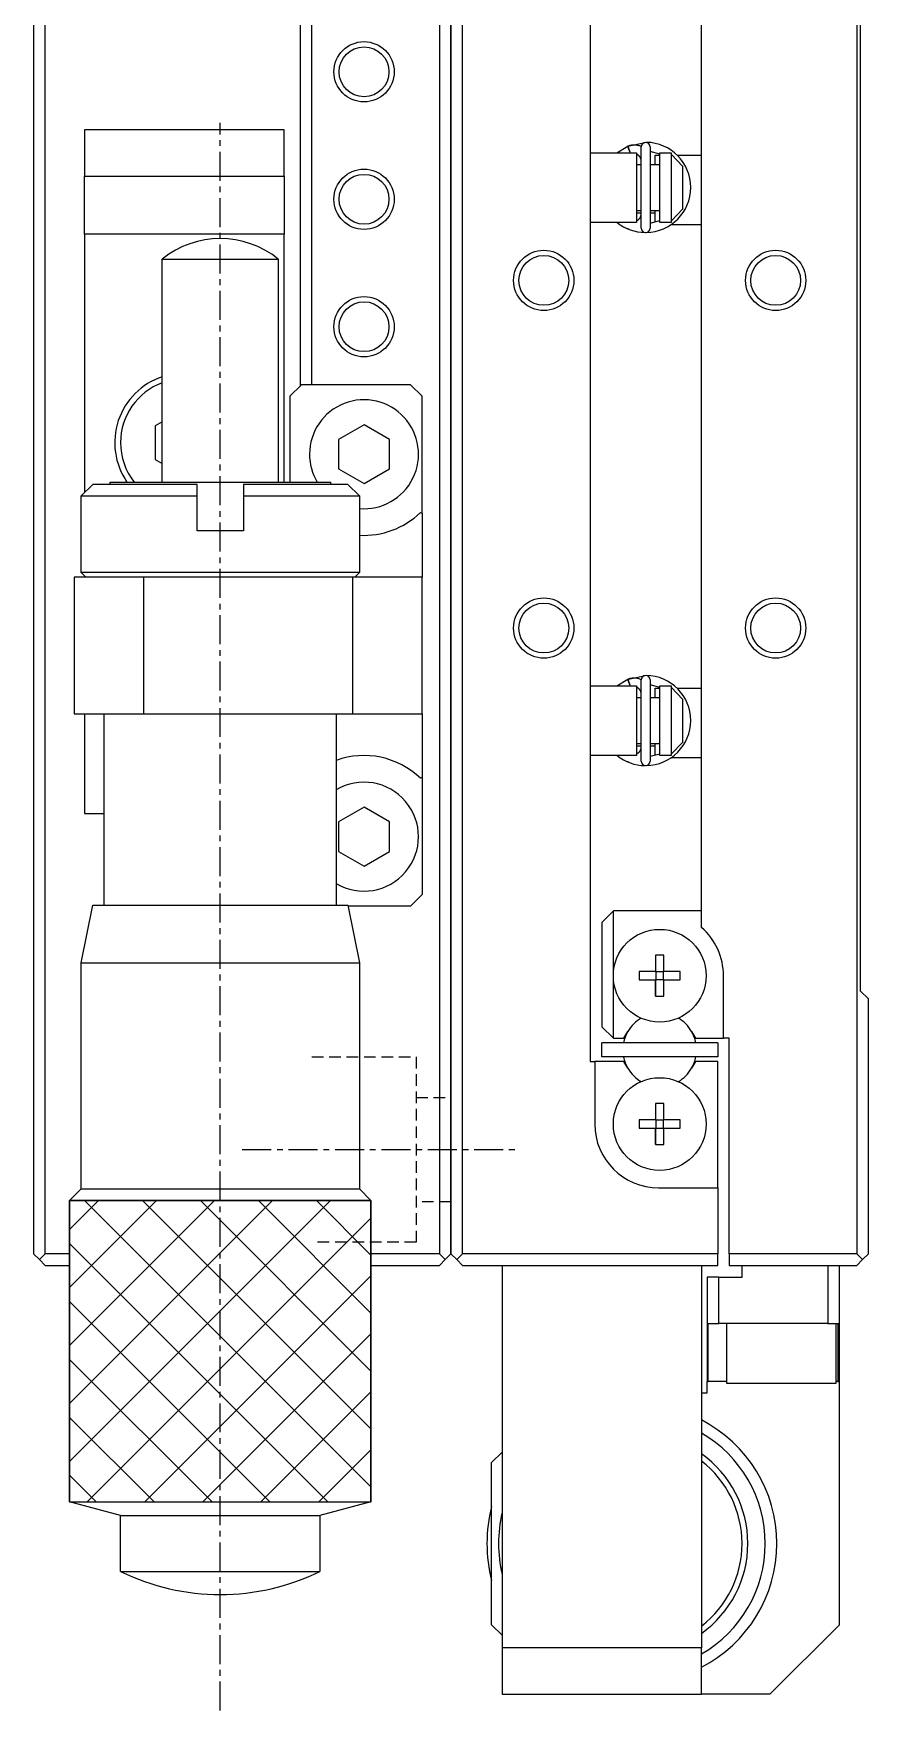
# Model space of a CAD drawing. Extents: x 10 to 479, y 10 to 256.
# Drawn here: x 442.8 to 478.8, y 91.8 to 164.2 of the extents above; entities that cross this region are included whole.
import ezdxf

# ---------------------------------------------------------------- set-up
doc = ezdxf.new("R2010")
doc.units = 0
doc.linetypes.add('CENTER', pattern=[2, 1.25, -0.25, 0.25, -0.25])
doc.linetypes.add('DASHED', pattern=[0.75, 0.5, -0.25])
doc.layers.get('0').update_dxf_attribs({"linetype": 'CONTINUOUS'})
doc.layers.add('CENTER', color=1, linetype='CENTER')

msp = doc.modelspace()

# ---------------------------------------------------------------- linework, layer by layer
at = {"color": 7, "linetype": 'CONTINUOUS'}
for p, q in [((442.761, 180.5), (442.761, 111.5)), ((443.261, 111.5), (443.261, 180.5)), ((454.261, 180.5), (454.261, 148.95)), ((454.761, 149), (454.761, 180.5)), ((460.261, 180.5), (460.261, 111.5)), ((460.761, 180.5), (460.761, 111.5)), ((460.761, 111.5), (460.761, 180.5)), ((461.261, 111.5), (461.261, 180.5)), ((478.261, 180.5), (478.261, 111.5)), ((466.761, 172.2), (466.761, 119.8)), ((478.411, 169.15), (478.411, 122.85)), ((471.561, 158.475), (471.561, 166.421)), ((453.561, 160), (444.961, 160)), ((444.961, 160), (444.961, 158)), ((453.561, 158), (453.561, 160)), ((467.907, 159), (468.39, 159.297)), ((468.36, 159.284), (468.38, 159.293)), ((468.38, 159.293), (469.128, 159.454)), ((468.381, 159.293), (468.485, 159)), ((468.387, 159.296), (468.386, 159.293)), ((468.386, 159.293), (468.386, 159.289)), ((468.386, 159.289), (468.386, 159.283)), ((468.386, 159.283), (468.387, 159.277)), ((468.389, 159.298), (468.387, 159.296)), ((468.387, 159.277), (468.388, 159.269)), ((468.388, 159.269), (468.39, 159.261)), ((468.389, 159.298), (468.419, 159.31)), ((468.391, 159.298), (468.389, 159.298)), ((468.39, 159.261), (468.392, 159.251)), ((468.392, 159.251), (468.395, 159.241)), ((468.395, 159.241), (468.398, 159.23)), ((468.398, 159.23), (468.402, 159.218)), ((468.402, 159.218), (468.406, 159.205)), ((468.406, 159.205), (468.41, 159.192)), ((468.41, 159.192), (468.415, 159.179)), ((468.415, 159.179), (468.42, 159.165)), ((468.419, 159.31), (468.452, 159.321)), ((468.452, 159.321), (468.485, 159.331)), ((468.485, 159.331), (468.518, 159.339)), ((468.518, 159.339), (468.552, 159.345)), ((468.552, 159.345), (468.586, 159.349)), ((468.586, 159.349), (468.62, 159.352)), ((468.62, 159.352), (468.654, 159.353)), ((468.654, 159.353), (468.689, 159.353)), ((468.689, 159.353), (468.723, 159.35)), ((468.723, 159.35), (468.757, 159.346)), ((468.757, 159.346), (468.791, 159.341)), ((468.791, 159.341), (468.824, 159.333)), ((468.824, 159.333), (468.857, 159.324)), ((468.857, 159.324), (468.89, 159.313)), ((468.89, 159.313), (468.922, 159.301)), ((468.922, 159.301), (468.953, 159.287)), ((468.953, 159.287), (468.961, 159.283)), ((468.96, 155.76), (468.96, 159.26)), ((469.35, 159.26), (469.35, 155.76)), ((466.761, 159), (468.761, 159)), ((468.42, 159.165), (468.426, 159.15)), ((468.426, 159.15), (468.432, 159.136)), ((468.432, 159.136), (468.438, 159.121)), ((468.438, 159.121), (468.444, 159.106)), ((468.444, 159.106), (468.45, 159.092)), ((468.45, 159.092), (468.457, 159.077)), ((468.457, 159.077), (468.463, 159.063)), ((468.463, 159.063), (468.47, 159.05)), ((468.47, 159.05), (468.476, 159.036)), ((468.476, 159.036), (468.483, 159.024)), ((468.483, 159.024), (468.489, 159.011)), ((468.489, 159.011), (468.495, 159)), ((468.761, 159), (468.761, 156)), ((468.772, 158.941), (468.761, 158.945)), ((468.761, 158.5), (468.96, 158.5)), ((468.786, 158.935), (468.772, 158.941)), ((468.799, 158.928), (468.786, 158.935)), ((468.812, 158.921), (468.799, 158.928)), ((468.825, 158.913), (468.812, 158.921)), ((468.837, 158.904), (468.825, 158.913)), ((468.849, 158.895), (468.837, 158.904)), ((468.86, 158.885), (468.849, 158.895)), ((468.871, 158.874), (468.86, 158.885)), ((468.881, 158.863), (468.871, 158.874)), ((468.891, 158.852), (468.881, 158.863)), ((468.9, 158.84), (468.891, 158.852)), ((468.909, 158.828), (468.9, 158.84)), ((468.917, 158.815), (468.909, 158.828)), ((468.924, 158.802), (468.917, 158.815)), ((468.931, 158.788), (468.924, 158.802)), ((468.937, 158.775), (468.931, 158.788)), ((468.942, 158.761), (468.937, 158.775)), ((468.947, 158.746), (468.942, 158.761)), ((468.951, 158.732), (468.947, 158.746)), ((468.954, 158.717), (468.951, 158.732)), ((468.956, 158.702), (468.954, 158.717)), ((468.958, 158.687), (468.956, 158.702)), ((468.959, 158.672), (468.958, 158.687)), ((468.96, 158.658), (468.959, 158.672)), ((469.761, 158.942), (469.35, 159.054)), ((469.35, 158.5), (469.761, 158.5)), ((469.561, 158.5), (469.561, 158.9)), ((469.561, 158.9), (469.761, 158.9)), ((469.761, 156), (469.761, 159)), ((469.761, 159), (470.261, 159)), ((470.261, 159), (470.261, 158.946)), ((470.261, 158.946), (470.261, 156.054)), ((470.761, 158.417), (470.261, 158.946)), ((470.512, 158.9), (471.561, 158.9)), ((471.561, 156.325), (471.561, 158.475)), ((444.961, 158), (453.561, 158)), ((444.961, 155.5), (444.961, 158)), ((453.561, 158), (453.561, 155.5)), ((470.761, 156.583), (470.761, 158.417)), ((468.96, 156.5), (468.761, 156.5)), ((468.96, 156.4), (468.761, 156.4)), ((468.944, 156.266), (468.949, 156.28)), ((468.949, 156.28), (468.952, 156.295)), ((468.952, 156.295), (468.955, 156.31)), ((468.955, 156.31), (468.957, 156.325)), ((468.957, 156.325), (468.959, 156.34)), ((468.959, 156.34), (468.96, 156.355)), ((468.96, 156.355), (468.96, 156.362)), ((469.761, 156.5), (469.35, 156.5)), ((469.561, 156.4), (469.35, 156.4)), ((469.561, 156.008), (469.561, 156.5)), ((470.261, 156.054), (470.761, 156.583)), ((471.561, 135.475), (471.561, 156.325)), ((468.761, 156), (466.761, 156)), ((468.39, 155.723), (468.372, 155.731)), ((468.389, 155.722), (468.391, 155.722)), ((468.426, 155.707), (468.389, 155.722)), ((468.393, 155.722), (468.391, 155.722)), ((468.391, 155.722), (468.391, 155.722)), ((468.429, 155.706), (468.426, 155.707)), ((468.431, 155.706), (468.429, 155.706)), ((468.435, 155.704), (468.431, 155.706)), ((468.436, 155.704), (468.435, 155.704)), ((468.438, 155.703), (468.436, 155.704)), ((468.439, 155.703), (468.438, 155.703)), ((468.442, 155.702), (468.439, 155.703)), ((468.444, 155.701), (468.442, 155.702)), ((468.445, 155.701), (468.444, 155.701)), ((468.446, 155.7), (468.445, 155.701)), ((468.448, 155.7), (468.446, 155.7)), ((468.761, 156.075), (468.764, 156.076)), ((468.764, 156.076), (468.778, 156.081)), ((468.778, 156.081), (468.792, 156.088)), ((468.792, 156.088), (468.805, 156.095)), ((468.805, 156.095), (468.818, 156.103)), ((468.818, 156.103), (468.83, 156.111)), ((468.83, 156.111), (468.842, 156.12)), ((468.842, 156.12), (468.854, 156.129)), ((468.854, 156.129), (468.865, 156.14)), ((468.865, 156.14), (468.876, 156.15)), ((468.876, 156.15), (468.886, 156.162)), ((468.886, 156.162), (468.895, 156.173)), ((468.895, 156.173), (468.904, 156.185)), ((468.904, 156.185), (468.913, 156.198)), ((468.913, 156.198), (468.92, 156.211)), ((468.92, 156.211), (468.927, 156.224)), ((468.927, 156.224), (468.934, 156.238)), ((468.934, 156.238), (468.939, 156.252)), ((468.939, 156.252), (468.944, 156.266)), ((469.35, 155.967), (469.761, 156.077)), ((470.261, 156), (469.761, 156)), ((471.561, 155.9), (470.243, 155.9)), ((470.261, 156.054), (470.261, 156)), ((453.561, 155.5), (444.961, 155.5)), ((444.961, 155.5), (444.961, 144.35)), ((453.561, 144.8), (453.561, 155.5)), ((448.311, 154.422), (453.311, 154.422)), ((448.311, 144.8), (448.311, 154.422)), ((453.311, 154.422), (453.311, 144.8)), ((453.811, 148.5), (454.311, 149)), ((453.811, 148.5), (453.811, 144.8)), ((459.011, 149), (454.311, 149)), ((459.011, 149), (459.511, 148.5)), ((459.511, 143.452), (459.511, 148.5)), ((448.311, 147.395), (448.011, 147.222)), ((448.011, 147.222), (448.011, 145.778)), ((457.011, 147.27), (455.911, 146.635)), ((458.111, 146.635), (457.011, 147.27)), ((455.911, 146.635), (455.911, 145.365)), ((458.111, 145.365), (458.111, 146.635)), ((448.011, 145.778), (448.311, 145.605)), ((446.061, 144.8), (455.561, 144.8)), ((446.061, 144.7), (446.061, 144.8)), ((455.561, 144.8), (455.561, 144.7)), ((455.911, 145.365), (457.011, 144.73)), ((457.011, 144.73), (458.111, 145.365)), ((444.811, 144.2), (445.311, 144.7)), ((444.811, 144.2), (449.811, 144.2)), ((444.811, 140.9), (444.811, 144.2)), ((449.811, 144.7), (445.311, 144.7)), ((449.811, 144.2), (449.811, 144.7)), ((449.811, 142.7), (449.811, 144.2)), ((456.311, 144.7), (451.811, 144.7)), ((451.811, 144.7), (451.811, 144.2)), ((451.811, 144.2), (456.811, 144.2)), ((451.811, 144.2), (451.811, 142.7)), ((456.311, 144.7), (456.811, 144.2)), ((456.811, 144.2), (456.811, 140.9)), ((459.442, 143.482), (459.511, 143.452)), ((459.511, 143.452), (459.511, 140.7)), ((451.811, 142.7), (449.811, 142.7)), ((444.511, 140.7), (444.511, 134.8)), ((447.511, 140.7), (444.511, 140.7)), ((450.811, 140.9), (444.811, 140.9)), ((445.011, 140.7), (444.811, 140.9)), ((444.961, 140.75), (444.961, 140.7)), ((447.511, 134.8), (447.511, 140.7)), ((456.511, 140.7), (447.511, 140.7)), ((456.811, 140.9), (450.811, 140.9)), ((459.511, 140.7), (456.511, 140.7)), ((456.511, 140.7), (456.511, 134.8)), ((456.811, 140.9), (456.611, 140.7)), ((459.511, 134.8), (459.511, 140.7)), ((467.907, 136), (468.39, 136.297)), ((468.36, 136.284), (469.128, 136.454)), ((468.381, 136.293), (468.485, 136)), ((468.387, 136.296), (468.386, 136.293)), ((468.386, 136.293), (468.386, 136.289)), ((468.386, 136.289), (468.386, 136.283)), ((468.386, 136.283), (468.387, 136.277)), ((468.389, 136.298), (468.387, 136.296)), ((468.387, 136.277), (468.388, 136.269)), ((468.388, 136.269), (468.39, 136.261)), ((468.389, 136.298), (468.419, 136.31)), ((468.391, 136.298), (468.389, 136.298)), ((468.39, 136.261), (468.392, 136.251)), ((468.392, 136.251), (468.395, 136.241)), ((468.395, 136.241), (468.398, 136.23)), ((468.398, 136.23), (468.402, 136.218)), ((468.402, 136.218), (468.406, 136.205)), ((468.406, 136.205), (468.41, 136.192)), ((468.41, 136.192), (468.415, 136.179)), ((468.415, 136.179), (468.42, 136.165)), ((468.419, 136.31), (468.452, 136.321)), ((468.42, 136.165), (468.426, 136.15)), ((468.426, 136.15), (468.432, 136.136)), ((468.432, 136.136), (468.438, 136.121)), ((468.438, 136.121), (468.444, 136.106)), ((468.444, 136.106), (468.45, 136.092)), ((468.45, 136.092), (468.457, 136.077)), ((468.452, 136.321), (468.485, 136.331)), ((468.457, 136.077), (468.463, 136.063)), ((468.463, 136.063), (468.47, 136.05)), ((468.47, 136.05), (468.476, 136.036)), ((468.476, 136.036), (468.483, 136.024)), ((468.483, 136.024), (468.489, 136.011)), ((468.485, 136.331), (468.518, 136.339)), ((468.518, 136.339), (468.552, 136.345)), ((468.552, 136.345), (468.586, 136.349)), ((468.586, 136.349), (468.62, 136.352)), ((468.62, 136.352), (468.654, 136.353)), ((468.654, 136.353), (468.689, 136.353)), ((468.689, 136.353), (468.723, 136.35)), ((468.723, 136.35), (468.757, 136.346)), ((468.757, 136.346), (468.791, 136.341)), ((468.791, 136.341), (468.824, 136.333)), ((468.824, 136.333), (468.857, 136.324)), ((468.857, 136.324), (468.89, 136.313)), ((468.89, 136.313), (468.922, 136.301)), ((468.922, 136.301), (468.953, 136.287)), ((468.953, 136.287), (468.961, 136.283)), ((468.96, 132.76), (468.96, 136.26)), ((469.35, 136.26), (469.35, 132.76)), ((469.761, 135.942), (469.35, 136.054)), ((466.761, 136), (468.761, 136)), ((468.489, 136.011), (468.495, 136)), ((468.761, 136), (468.761, 133)), ((468.772, 135.941), (468.761, 135.945)), ((468.761, 135.5), (468.96, 135.5)), ((468.786, 135.935), (468.772, 135.941)), ((468.799, 135.928), (468.786, 135.935)), ((468.812, 135.921), (468.799, 135.928)), ((468.825, 135.913), (468.812, 135.921)), ((468.837, 135.904), (468.825, 135.913)), ((468.849, 135.895), (468.837, 135.904)), ((468.86, 135.885), (468.849, 135.895)), ((468.871, 135.874), (468.86, 135.885)), ((468.881, 135.863), (468.871, 135.874)), ((468.891, 135.852), (468.881, 135.863)), ((468.9, 135.84), (468.891, 135.852)), ((468.909, 135.828), (468.9, 135.84)), ((468.917, 135.815), (468.909, 135.828)), ((468.924, 135.802), (468.917, 135.815)), ((468.931, 135.788), (468.924, 135.802)), ((468.937, 135.775), (468.931, 135.788)), ((468.942, 135.761), (468.937, 135.775)), ((468.947, 135.746), (468.942, 135.761)), ((468.951, 135.732), (468.947, 135.746)), ((468.954, 135.717), (468.951, 135.732)), ((468.956, 135.702), (468.954, 135.717)), ((468.958, 135.687), (468.956, 135.702)), ((468.959, 135.672), (468.958, 135.687)), ((468.96, 135.658), (468.959, 135.672)), ((469.35, 135.5), (469.761, 135.5)), ((469.561, 135.5), (469.561, 135.9)), ((469.561, 135.9), (469.761, 135.9)), ((469.761, 133), (469.761, 136)), ((469.761, 136), (470.261, 136)), ((470.261, 136), (470.261, 135.946)), ((470.761, 135.417), (470.261, 135.946)), ((470.261, 135.946), (470.261, 133.054)), ((470.512, 135.9), (471.561, 135.9)), ((470.761, 133.583), (470.761, 135.417)), ((471.561, 133.325), (471.561, 135.475)), ((444.511, 134.8), (447.511, 134.8)), ((444.961, 134.8), (444.961, 130.5)), ((445.811, 126.55), (445.811, 134.8)), ((447.511, 134.8), (456.511, 134.8)), ((455.811, 134.8), (455.811, 126.55)), ((456.511, 134.8), (459.511, 134.8)), ((459.511, 134.8), (459.511, 132.048)), ((468.96, 133.5), (468.761, 133.5)), ((468.96, 133.4), (468.761, 133.4)), ((468.842, 133.12), (468.854, 133.129)), ((468.854, 133.129), (468.865, 133.14)), ((468.865, 133.14), (468.876, 133.15)), ((468.876, 133.15), (468.886, 133.162)), ((468.886, 133.162), (468.895, 133.173)), ((468.895, 133.173), (468.904, 133.185)), ((468.904, 133.185), (468.913, 133.198)), ((468.913, 133.198), (468.92, 133.211)), ((468.92, 133.211), (468.927, 133.224)), ((468.927, 133.224), (468.934, 133.238)), ((468.934, 133.238), (468.939, 133.252)), ((468.939, 133.252), (468.944, 133.266)), ((468.944, 133.266), (468.949, 133.28)), ((468.949, 133.28), (468.952, 133.295)), ((468.952, 133.295), (468.955, 133.31)), ((468.955, 133.31), (468.957, 133.325)), ((468.957, 133.325), (468.959, 133.34)), ((468.959, 133.34), (468.96, 133.355)), ((468.96, 133.355), (468.96, 133.362)), ((469.761, 133.5), (469.35, 133.5)), ((469.561, 133.4), (469.35, 133.4)), ((469.561, 133.008), (469.561, 133.5)), ((470.261, 133.054), (470.761, 133.583)), ((471.561, 125.579), (471.561, 133.325)), ((468.761, 133), (466.761, 133)), ((468.39, 132.723), (468.372, 132.731)), ((468.389, 132.722), (468.391, 132.722)), ((468.426, 132.707), (468.389, 132.722)), ((468.393, 132.722), (468.391, 132.722)), ((468.391, 132.722), (468.391, 132.722)), ((468.429, 132.706), (468.426, 132.707)), ((468.431, 132.706), (468.429, 132.706)), ((468.435, 132.704), (468.431, 132.706)), ((468.436, 132.704), (468.435, 132.704)), ((468.438, 132.703), (468.436, 132.704)), ((468.439, 132.703), (468.438, 132.703)), ((468.442, 132.702), (468.439, 132.703)), ((468.444, 132.701), (468.442, 132.702)), ((468.445, 132.701), (468.444, 132.701)), ((468.446, 132.7), (468.445, 132.701)), ((468.448, 132.7), (468.446, 132.7)), ((468.761, 133.075), (468.764, 133.076)), ((468.764, 133.076), (468.778, 133.081)), ((468.778, 133.081), (468.792, 133.088)), ((468.792, 133.088), (468.805, 133.095)), ((468.805, 133.095), (468.818, 133.103)), ((468.818, 133.103), (468.83, 133.111)), ((468.83, 133.111), (468.842, 133.12)), ((469.35, 132.967), (469.761, 133.077)), ((470.261, 133), (469.761, 133)), ((471.561, 132.9), (470.243, 132.9)), ((470.261, 133.054), (470.261, 133)), ((459.511, 132.048), (459.442, 132.018)), ((459.511, 132.048), (459.511, 127)), ((444.961, 130.5), (445.811, 130.5)), ((457.011, 130.77), (455.911, 130.135)), ((458.111, 130.135), (457.011, 130.77)), ((455.911, 130.135), (455.911, 128.865)), ((458.111, 128.865), (458.111, 130.135)), ((455.911, 128.865), (457.011, 128.23)), ((457.011, 128.23), (458.111, 128.865)), ((459.511, 127), (459.011, 126.5)), ((444.811, 124.05), (445.311, 126.55)), ((445.311, 126.55), (456.311, 126.55)), ((456.311, 126.55), (456.811, 124.05)), ((459.011, 126.5), (456.321, 126.5)), ((467.761, 126.3), (467.261, 125.8)), ((471.561, 126.3), (467.761, 126.3)), ((467.761, 123.5), (467.761, 126.3)), ((467.261, 125.8), (467.261, 121.3)), ((444.811, 124.05), (456.811, 124.05)), ((444.811, 114.3), (444.811, 124.05)), ((456.811, 124.05), (456.811, 114.3)), ((469.581, 124.386), (469.581, 123.68)), ((469.941, 124.386), (469.581, 124.386)), ((469.581, 124.386), (469.581, 123.68)), ((469.941, 123.68), (469.941, 124.386)), ((467.761, 120.8), (467.761, 123.5)), ((468.875, 123.68), (468.875, 123.32)), ((469.581, 123.68), (468.875, 123.68)), ((468.875, 123.32), (469.581, 123.32)), ((469.592, 123.67), (469.581, 123.68)), ((469.592, 123.33), (469.581, 123.32)), ((469.581, 123.32), (469.581, 122.614)), ((469.581, 122.614), (469.581, 123.32)), ((469.931, 123.67), (469.592, 123.67)), ((469.592, 123.67), (469.592, 123.33)), ((469.592, 123.33), (469.931, 123.33)), ((469.931, 123.67), (469.941, 123.68)), ((469.931, 123.33), (469.931, 123.67)), ((469.931, 123.33), (469.941, 123.32)), ((470.648, 123.68), (469.941, 123.68)), ((469.941, 123.32), (470.648, 123.32)), ((469.941, 122.614), (469.941, 123.32)), ((470.648, 123.32), (470.648, 123.68)), ((472.511, 120.8), (472.511, 123.5)), ((469.581, 122.614), (469.941, 122.614)), ((478.411, 122.85), (478.761, 122.5)), ((478.761, 111.5), (478.761, 122.5)), ((467.261, 121.3), (467.761, 120.8)), ((468.217, 120.8), (468.386, 121.094)), ((471.136, 121.094), (471.306, 120.8)), ((472.261, 120.6), (467.261, 120.6)), ((467.261, 120), (467.261, 120.6)), ((467.761, 120.8), (468.217, 120.8)), ((471.306, 120.8), (472.511, 120.8)), ((472.261, 120.6), (472.261, 120)), ((472.761, 120.8), (472.511, 120.8)), ((472.761, 111.5), (472.761, 120.8)), ((466.761, 119.8), (466.961, 119.8)), ((466.961, 119.8), (466.961, 117.1)), ((468.217, 119.8), (466.961, 119.8)), ((472.261, 120), (467.261, 120)), ((468.386, 119.506), (468.217, 119.8)), ((471.306, 119.8), (471.136, 119.506)), ((472.261, 119.8), (471.306, 119.8)), ((472.261, 114.35), (472.261, 119.8)), ((469.581, 117.986), (469.581, 117.28)), ((469.941, 117.986), (469.581, 117.986)), ((469.581, 117.986), (469.581, 117.28)), ((469.941, 117.28), (469.941, 117.986)), ((468.875, 117.28), (468.875, 116.92)), ((469.581, 117.28), (468.875, 117.28)), ((469.592, 117.27), (469.581, 117.28)), ((469.931, 117.27), (469.592, 117.27)), ((469.592, 117.27), (469.592, 116.93)), ((469.931, 117.27), (469.941, 117.28)), ((469.931, 116.93), (469.931, 117.27)), ((470.648, 117.28), (469.941, 117.28)), ((470.648, 116.92), (470.648, 117.28)), ((468.875, 116.92), (469.581, 116.92)), ((469.592, 116.93), (469.581, 116.92)), ((469.581, 116.92), (469.581, 116.214)), ((469.581, 116.214), (469.581, 116.92)), ((469.592, 116.93), (469.931, 116.93)), ((469.931, 116.93), (469.941, 116.92)), ((469.941, 116.92), (470.648, 116.92)), ((469.941, 116.214), (469.941, 116.92)), ((469.581, 116.214), (469.941, 116.214)), ((469.711, 114.35), (472.261, 114.35)), ((472.261, 114.35), (472.261, 111.5)), ((444.311, 113.8), (444.811, 114.3)), ((444.311, 113.8), (444.311, 100.8)), ((457.311, 113.8), (444.311, 113.8)), ((444.811, 114.3), (456.811, 114.3)), ((456.811, 114.3), (457.311, 113.8)), ((457.311, 100.8), (457.311, 113.8)), ((443.011, 111.25), (442.761, 111.5)), ((443.261, 111.5), (443.011, 111.25)), ((444.311, 111.5), (443.261, 111.5)), ((460.261, 111.5), (457.311, 111.5)), ((460.511, 111.25), (460.261, 111.5)), ((460.511, 111.25), (460.761, 111.5)), ((460.761, 111.5), (461.011, 111.25)), ((461.261, 111.5), (461.011, 111.25)), ((472.261, 111.5), (461.261, 111.5)), ((472.261, 111), (472.261, 111.5)), ((478.261, 111.5), (472.761, 111.5)), ((472.761, 111.5), (472.761, 111)), ((478.511, 111.25), (478.261, 111.5)), ((478.761, 111.5), (478.511, 111.25)), ((443.011, 111.25), (443.261, 111)), ((443.261, 111), (444.311, 111)), ((457.311, 111), (460.261, 111)), ((460.261, 111), (460.511, 111.25)), ((461.011, 111.25), (461.261, 111)), ((461.261, 111), (472.261, 111)), ((462.961, 111), (462.961, 94.5)), ((471.561, 111), (471.561, 94.5)), ((472.761, 111), (478.261, 111)), ((473.311, 110.5), (473.311, 111)), ((477.011, 111), (477.011, 108.5)), ((477.511, 108.5), (477.511, 111)), ((478.261, 111), (478.511, 111.25)), ((471.811, 110.5), (471.811, 108.5)), ((472.311, 110.5), (471.811, 110.5)), ((472.311, 108.5), (472.311, 110.5)), ((472.311, 110.5), (473.311, 110.5)), ((471.811, 108.5), (472.311, 108.5)), ((471.811, 108.5), (471.811, 106)), ((471.851, 106), (471.851, 108.5)), ((477.011, 108.5), (472.311, 108.5)), ((472.661, 105.9), (472.661, 108.5)), ((477.011, 108.5), (477.511, 108.5)), ((477.361, 108.5), (477.361, 105.9)), ((477.442, 108.5), (477.442, 106)), ((477.511, 106), (477.511, 108.5)), ((471.811, 106), (471.851, 106)), ((471.811, 105.5), (471.811, 106)), ((472.661, 106), (471.851, 106)), ((477.361, 105.9), (472.661, 105.9)), ((477.442, 106), (477.361, 106)), ((477.442, 106), (477.511, 106)), ((477.511, 95.5), (477.511, 106)), ((471.561, 105.5), (471.811, 105.5)), ((462.511, 102.5), (462.961, 102.95)), ((462.511, 95.5), (462.511, 102.5)), ((446.511, 100.211), (444.311, 100.8)), ((444.311, 100.8), (457.311, 100.8)), ((457.311, 100.8), (455.111, 100.211)), ((446.511, 100.211), (455.111, 100.211)), ((446.511, 97.8), (446.511, 100.211)), ((455.111, 100.211), (455.111, 97.8)), ((446.511, 97.8), (455.111, 97.8)), ((462.961, 95.05), (462.511, 95.5)), ((477.511, 95.5), (474.511, 92.5)), ((471.561, 94.5), (462.961, 94.5)), ((462.961, 94.5), (462.961, 92.5)), ((471.561, 92.5), (471.561, 94.5)), ((462.961, 92.5), (471.561, 92.5)), ((474.511, 92.5), (471.561, 92.5))]:
    msp.add_line(p, q, dxfattribs=at)
at = {"color": 3, "linetype": 'DASHED'}
for p, q in [((454.761, 120), (459.261, 120)), ((459.261, 120), (459.261, 112)), ((459.261, 118.25), (460.761, 118.25)), ((460.761, 113.75), (459.261, 113.75)), ((459.261, 112), (454.761, 112))]:
    msp.add_line(p, q, dxfattribs=at)
at = {"color": 3, "linetype": 'CONTINUOUS'}
for p, q in [((444.311, 113.8), (457.311, 113.8)), ((444.311, 100.8), (444.311, 113.8)), ((445.566, 113.8), (444.311, 112.545)), ((448.066, 113.8), (444.311, 110.045)), ((450.566, 113.8), (444.311, 107.545)), ((453.066, 113.8), (444.311, 105.045)), ((455.566, 113.8), (444.311, 102.545)), ((444.956, 113.8), (457.311, 101.445)), ((447.456, 113.8), (457.311, 103.945)), ((449.956, 113.8), (457.311, 106.445)), ((452.456, 113.8), (457.311, 108.945)), ((454.956, 113.8), (457.311, 111.445)), ((457.311, 113.8), (457.311, 100.8)), ((457.311, 113.045), (445.066, 100.8)), ((444.311, 111.945), (455.456, 100.8)), ((457.311, 110.545), (447.566, 100.8)), ((444.311, 109.445), (452.956, 100.8)), ((457.311, 108.045), (450.066, 100.8)), ((444.311, 106.945), (450.456, 100.8)), ((457.311, 105.545), (452.566, 100.8)), ((444.311, 104.445), (447.956, 100.8)), ((457.311, 103.045), (455.066, 100.8)), ((444.311, 101.945), (445.456, 100.8)), ((444.311, 100.8), (457.311, 100.8))]:
    msp.add_line(p, q, dxfattribs=at)
for centre in [(457.011, 162.5), (457.011, 157), (464.761, 153.5), (474.761, 153.5), (457.011, 151.5), (464.761, 138.5), (474.761, 138.5)]:
    msp.add_circle(centre, 1.3, dxfattribs=at)
at = {"color": 7, "linetype": 'CONTINUOUS'}
for centre, radius in [((457.011, 162.5), 1.075), ((457.011, 157), 1.075), ((464.761, 153.5), 1.075), ((474.761, 153.5), 1.075), ((457.011, 151.5), 1.075), ((464.761, 138.5), 1.075), ((474.761, 138.5), 1.075), ((469.761, 123.5), 2), ((469.761, 117.1), 2)]:
    msp.add_circle(centre, radius, dxfattribs=at)
for centre, radius, start, end in [((469.155, 159.26), 0.195, 0, 180), ((469.155, 157.51), 1.944, 270.7322, 89.3433), ((469.156, 157.515), 1.949, 231.02822, 269.23926), ((469.155, 155.76), 0.195, 180, 0), ((450.811, 151.3), 4, 51.31781, 128.68219), ((449.261, 146.5), 3, 108.46138, 214.51811), ((449.261, 146.5), 2.75, 110.20946, 180), ((457.011, 146), 2.35, 265.11786, 180), ((449.261, 146.5), 2.75, 180, 218.18348), ((457.011, 146), 2.35, 180, 210.70636), ((457.011, 146), 3.5, 266.72417, 313.98901), ((469.155, 136.26), 0.195, 0, 180), ((469.155, 134.51), 1.944, 270.7322, 89.3433), ((457.011, 129.5), 3.5, 46.01099, 110.05104), ((469.156, 134.515), 1.949, 231.02822, 269.23926), ((469.155, 132.76), 0.195, 180, 0), ((457.011, 129.5), 2.35, 239.29364, 120.70636), ((469.761, 123.5), 2.75, 0, 49.11481), ((469.876, 120.185), 1.75, 121.8865, 135.00441), ((469.761, 120.3), 1.587, 120.43326, 135.00003), ((469.761, 120.3), 1.587, 44.99997, 59.56674), ((469.646, 120.185), 1.75, 44.99559, 58.1135), ((469.761, 120.3), 1.587, 150, 169.10698), ((469.761, 120.3), 1.587, 135, 150), ((469.761, 120.3), 1.587, 30, 45), ((469.761, 120.3), 1.587, 10.89302, 29.99997), ((469.761, 120.3), 1.587, 190.89309, 210.00003), ((469.761, 120.3), 1.587, 210, 225), ((469.761, 120.3), 1.587, 315.09489, 330), ((469.761, 120.3), 1.587, 329.99997, 349.10691), ((469.876, 120.415), 1.75, 224.99559, 238.1135), ((469.761, 120.3), 1.587, 225.00003, 239.56682), ((469.761, 120.3), 1.587, 300.43318, 315.09487), ((469.646, 120.415), 1.75, 301.8865, 315.09049), ((469.711, 117.1), 2.75, 180, 270), ((468.811, 99), 6, 297.27961, 62.72039), ((468.811, 99), 5.5, 300, 60), ((468.811, 99), 4.75, 305.37654, 54.62346), ((468.811, 99), 6.5, 165.75, 194.25), ((468.811, 99), 6, 167.16143, 192.83857), ((450.811, 106.545), 9.745, 243.81621, 296.18379)]:
    msp.add_arc(centre, radius, start, end, dxfattribs=at)
at = {"color": 3, "linetype": 'CONTINUOUS'}
msp.add_arc((468.811, 99), 4.5, 307.66989, 52.33011, dxfattribs=at)
at = {"layer": 'CENTER', "color": 1, "linetype": 'CENTER'}
for p, q in [((450.811, 91.8), (450.811, 160.3)), ((451.761, 116), (463.761, 116))]:
    msp.add_line(p, q, dxfattribs=at)

doc.saveas('drawing.dxf')
